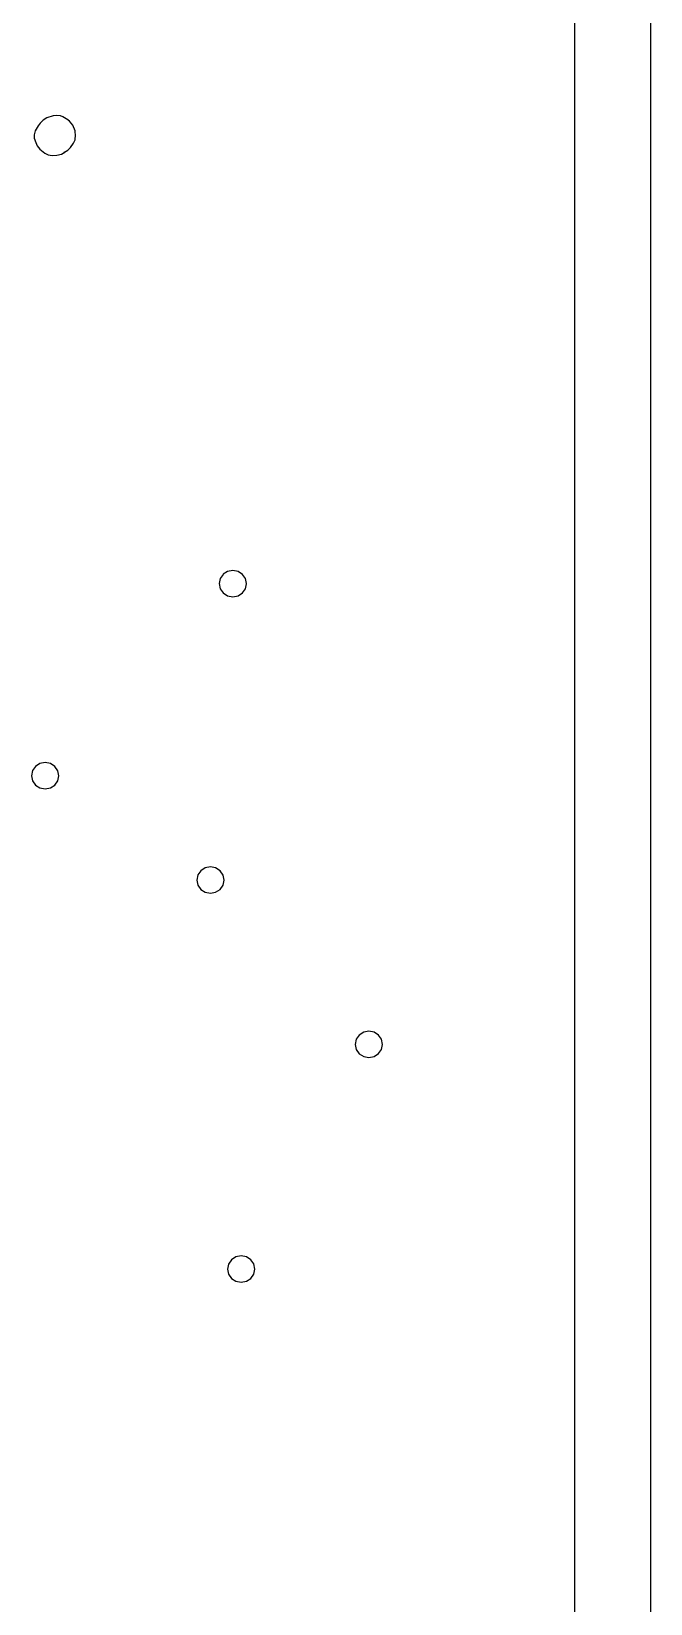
# Model space of a CAD drawing. Extents: x -67 to 553, y 0 to 8091.
# Drawn here: x 371 to 483.8, y 5707.4 to 5994.1 of the extents above; entities that cross this region are included whole.
import ezdxf

# ---------------------------------------------------------------- set-up
doc = ezdxf.new("R2010")
doc.units = 0

msp = doc.modelspace()

# ---------------------------------------------------------------- linework, layer by layer
at = {"layer": 'Calque_1'}
for p, q in [((483.827, 6231.61), (483.827, 5416.22)), ((469.953, 6129.17), (469.953, 5512.14)), ((373.8, 5978.29), (373.091117, 5977.909629)), ((374.945, 5978.68), (373.7993, 5978.293444)), ((375.626, 5978.77), (374.94491, 5978.677925)), ((376.269247, 5978.681396), (375.62582, 5978.767385)), ((375.626, 5978.77), (375.626, 5978.77)), ((376.681, 5978.52), (376.269247, 5978.681396)), ((376.538, 5978.59), (376.550965, 5978.579417)), ((376.541, 5978.58), (376.53809, 5978.590583)), ((376.551, 5978.58), (376.541, 5978.58)), ((377.602, 5977.96), (376.681701, 5978.518006)), ((371.676, 5975.95), (371.468222, 5975.244803)), ((371.468222, 5975.244803), (371.4762, 5974.622057)), ((372.20414, 5976.861754), (371.67558, 5975.95655)), ((372.55, 5977.33), (372.20414, 5976.861754)), ((373.091117, 5977.909629), (372.55051, 5977.326653)), ((377.659, 5977.9), (377.601982, 5977.95715)), ((377.892, 5977.72), (377.658902, 5977.900181)), ((378.534787, 5976.959657), (377.8917, 5977.72758)), ((378.964, 5975.93), (378.534787, 5976.959657)), ((378.986, 5975), (378.96404, 5975.92948)), ((371.4762, 5974.622057), (371.747014, 5973.79656)), ((371.747, 5973.8), (372.039341, 5973.224564)), ((372.039341, 5973.224564), (372.522202, 5972.5763)), ((372.522, 5972.58), (373.405692, 5971.867381)), ((376.869, 5971.98), (377.602292, 5972.416033)), ((377.602, 5972.42), (377.864493, 5972.683525)), ((377.865, 5972.68), (378.068623, 5972.922358)), ((378.068, 5972.92), (378.664899, 5973.705547)), ((378.665, 5973.71), (378.917753, 5974.319599)), ((378.917753, 5974.319599), (378.939902, 5974.57598)), ((378.94, 5974.57), (378.985984, 5974.993862)), ((373.405692, 5971.867381), (374.028367, 5971.589963)), ((374.028367, 5971.589963), (374.7673, 5971.44071)), ((374.767, 5971.44), (375.614134, 5971.482135)), ((375.614134, 5971.482135), (376.43099, 5971.708023)), ((376.431, 5971.7), (377.084203, 5972.069093)), ((377.084, 5972.07), (376.868497, 5971.977131)), ((405.909, 5895.06), (405.368176, 5894.280603)), ((406.718253, 5895.587206), (405.90884, 5895.066474)), ((407.673, 5895.77), (406.718253, 5895.587206)), ((408.627603, 5895.580732), (407.67287, 5895.763526)), ((409.437, 5895.06), (408.627603, 5895.580732)), ((409.978082, 5894.279491), (409.437248, 5895.05889)), ((405.178, 5893.36), (405.367905, 5892.440608)), ((405.368176, 5894.280603), (405.178248, 5893.36111)), ((405.367905, 5892.440608), (405.908725, 5891.66111)), ((409.437, 5891.66), (409.977818, 5892.439494)), ((409.977818, 5892.439494), (410.167699, 5893.35889)), ((410.168, 5893.36), (409.978082, 5894.279491)), ((405.909, 5891.66), (406.718416, 5891.139367)), ((406.718416, 5891.139367), (407.67319, 5890.956474)), ((407.673, 5890.96), (408.627772, 5891.142893)), ((408.627772, 5891.142893), (409.43719, 5891.663526)), ((372.494995, 5860.541175), (371.702084, 5860.026244)), ((373.466, 5860.73), (372.494995, 5860.541175)), ((374.420584, 5860.550865), (373.46581, 5860.733791)), ((375.23, 5860.03), (374.420584, 5860.550865)), ((370.971, 5858.33), (371.167024, 5857.394992)), ((371.167508, 5859.26252), (370.97151, 5858.32732)), ((371.702084, 5860.026244), (371.167508, 5859.26252)), ((375.771105, 5859.249491), (375.230275, 5860.02889)), ((375.770834, 5857.409264), (375.960752, 5858.32862)), ((375.961, 5858.33), (375.771105, 5859.249491)), ((371.167024, 5857.394992), (371.701604, 5856.63141)), ((371.701604, 5856.63141), (372.494505, 5856.11652)), ((372.494505, 5856.11652), (373.46549, 5855.92759)), ((373.466, 5855.93), (374.420747, 5856.112926)), ((374.420747, 5856.112926), (375.23016, 5856.633791)), ((375.23, 5856.63), (375.770834, 5857.409264)), ((401.832084, 5840.996244), (401.297508, 5840.23252)), ((402.624995, 5841.511175), (401.832084, 5840.996244)), ((403.596, 5841.7), (402.624995, 5841.511175)), ((404.550546, 5841.520865), (403.59573, 5841.703791)), ((405.36, 5841), (404.550546, 5841.520865)), ((405.901082, 5840.219491), (405.360248, 5840.99889)), ((401.101, 5839.3), (401.296997, 5838.364956)), ((401.297508, 5840.23252), (401.10151, 5839.29732)), ((401.296997, 5838.364956), (401.831573, 5837.601313)), ((401.831573, 5837.601313), (402.624484, 5837.086411)), ((404.550811, 5837.082794), (405.36027, 5837.603526)), ((405.36, 5837.6), (405.900834, 5838.379494)), ((405.900834, 5838.379494), (406.090752, 5839.29889)), ((406.091, 5839.3), (405.901082, 5840.219491)), ((402.624484, 5837.086411), (403.59549, 5836.89759)), ((403.596, 5836.9), (404.550811, 5837.082794)), ((432.491, 5811.75), (431.536253, 5811.567206)), ((429.996, 5809.34), (430.185895, 5808.420608)), ((430.186166, 5810.260506), (429.996248, 5809.34111)), ((430.727, 5811.04), (430.186166, 5810.260506)), ((431.536253, 5811.567206), (430.72684, 5811.046474)), ((433.462563, 5811.55348), (432.49162, 5811.74241)), ((434.255429, 5811.03859), (433.462563, 5811.55348)), ((434.789985, 5810.275008), (434.255429, 5811.03859)), ((434.789399, 5808.407366), (434.98538, 5809.34241)), ((434.986, 5809.34), (434.789985, 5810.275008)), ((430.185895, 5808.420608), (430.726725, 5807.64111)), ((430.727, 5807.64), (431.536416, 5807.119268)), ((431.536416, 5807.119268), (432.49119, 5806.936474)), ((432.491, 5806.94), (433.461977, 5807.128821)), ((433.461977, 5807.128821), (434.254854, 5807.643722)), ((434.254854, 5807.643722), (434.789399, 5808.407366)), ((406.905166, 5769.270603), (406.715248, 5768.35111)), ((407.446, 5770.05), (406.905166, 5769.270603)), ((408.255253, 5770.567206), (407.44584, 5770.046474)), ((409.21, 5770.75), (408.255253, 5770.567206)), ((410.181495, 5770.563626), (409.21051, 5770.75241)), ((410.974396, 5770.048785), (410.181495, 5770.563626)), ((411.508976, 5769.285154), (410.974396, 5770.048785)), ((411.705, 5768.35), (411.508976, 5769.285154)), ((406.715, 5768.35), (406.904895, 5767.430608)), ((406.904895, 5767.430608), (407.445725, 5766.65111)), ((407.446, 5766.65), (408.255416, 5766.129268)), ((408.255416, 5766.129268), (409.21019, 5765.946474)), ((409.21, 5765.95), (410.181005, 5766.138821)), ((410.181005, 5766.138821), (410.973916, 5766.653722)), ((410.973916, 5766.653722), (411.508492, 5767.417366)), ((411.508492, 5767.417366), (411.70449, 5768.35241))]:
    msp.add_line(p, q, dxfattribs=at)

doc.saveas('drawing.dxf')
